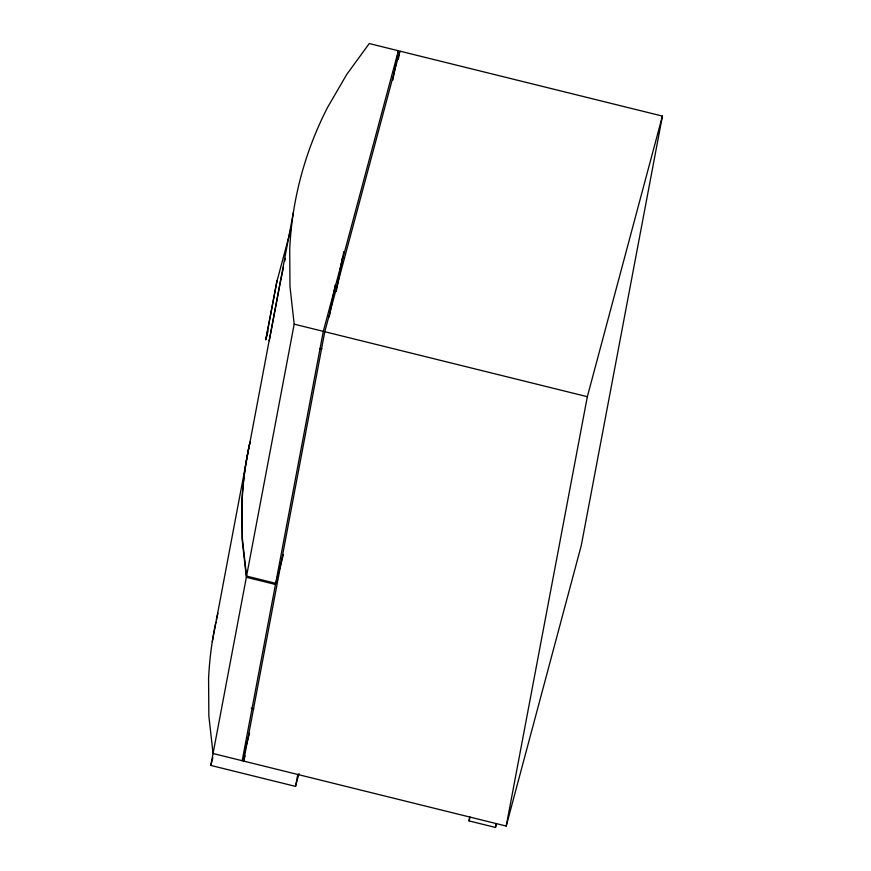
<?xml version="1.0" encoding="UTF-8"?>
<svg xmlns="http://www.w3.org/2000/svg" width="871" height="871" viewBox="0 0 871 871"><rect width="100%" height="100%" fill="white"/><g stroke="black" fill="none" stroke-linecap="round" stroke-linejoin="round"><path stroke-width="1.31" d="M266.276 337.61L276.869 281.573L291.306 227.603M212.274 641.742L245.568 465.506M245.796 464.33L293.396 212.382M298.971 773.568L295.541 786.393L210.804 765.424L246.351 577.266L242.149 539.693L241.888 502.36A458.19 396 10.7 0 1 250.01 442.174M398.385 50.758L323.304 331.361L275.704 583.309L246.569 576.101L294.18 324.154L289.978 286.581L289.716 249.237A458.44 396.218 10.7 0 1 327.746 107.079L346.712 74.503L369.26 43.55L398.385 50.758L392.843 80.088M283.423 554.457L275.476 584.474L242.182 760.721L249.542 733.186M215.856 622.286A458.44 396.218 10.7 0 0 208.583 678.607L208.844 715.94L213.047 753.513L506.214 826.056L581.284 545.453L662.417 116.093L399.865 51.128L324.785 331.72L243.651 761.091L245.056 755.843M329.227 316.848L335.281 284.828M338.503 277.936L342.27 258.012M336.25 291.6L343.816 251.545M398.352 59.119L399.865 51.128M295.541 786.393L297.784 774.482M496.47 823.748L495.479 827.45L469.001 820.896L469.752 816.933M495.479 827.45L496.23 823.476M506.214 826.056L587.337 396.697L662.417 116.093M280.005 283.968L269.281 340.724L269.411 340.191M280.124 283.358L283.5 267.266M284.839 260.897L285.372 258.36M277.087 280.408L265.72 339.886L267.996 331.187M210.804 765.424L212.851 757.781M469.001 820.896L469.992 817.194M319.537 348.596L321.878 348.77M294.18 324.154L323.304 331.361M324.785 331.72L587.337 396.697M246.351 577.266L275.476 584.474M251.175 708.243L253.799 708.896M246.569 576.101L242.367 538.528L242.105 501.184A458.19 396 10.7 0 1 249.944 442.294M216.422 619.706A458.44 396.218 10.7 0 1 217.913 613.282"/></g></svg>
